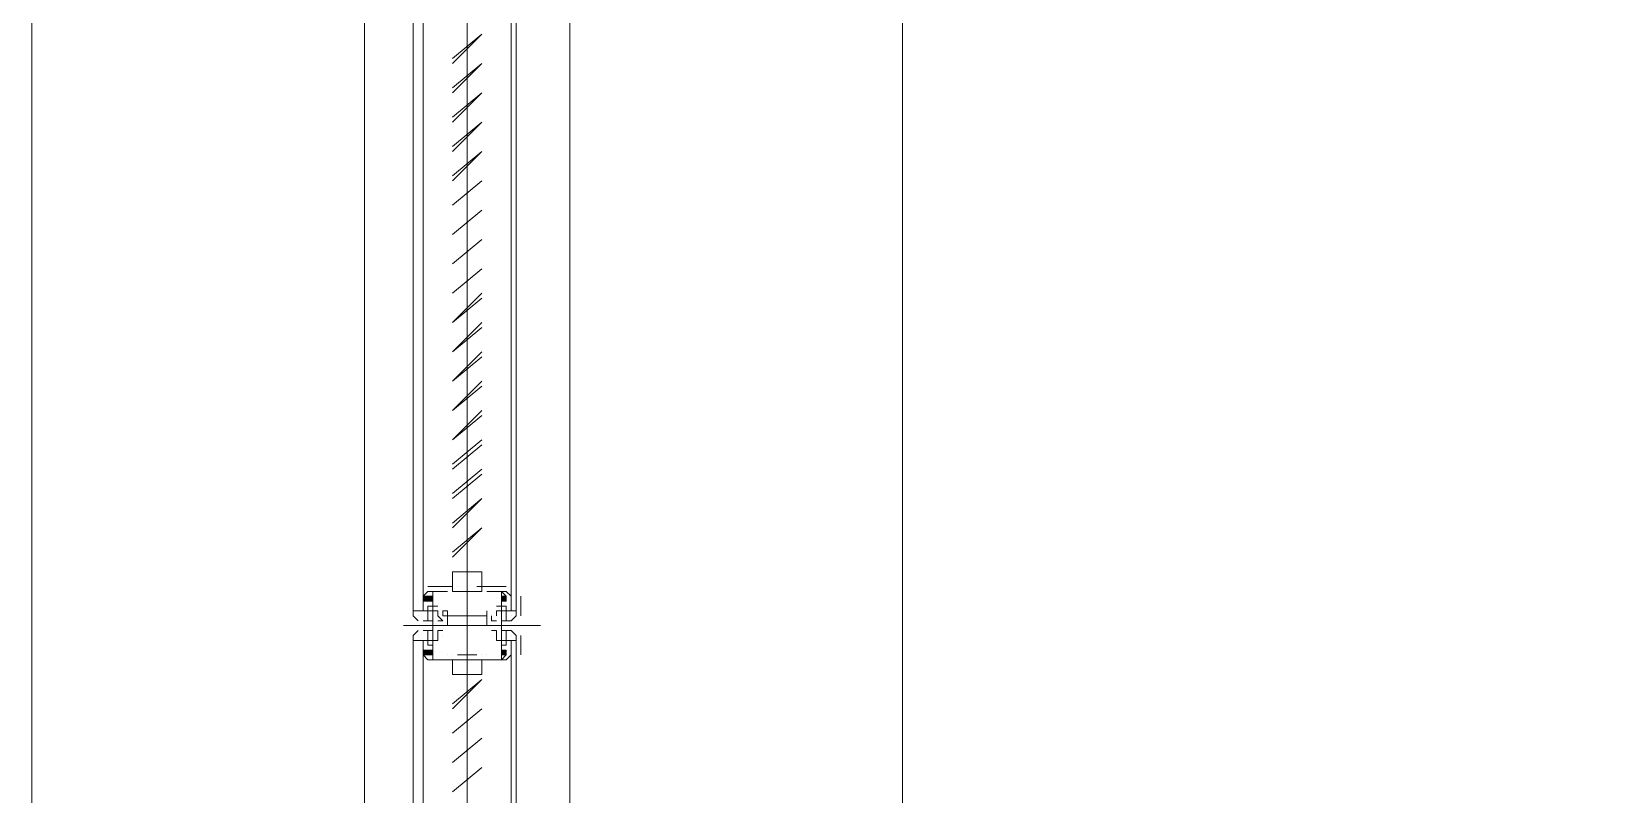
# Model space of a CAD drawing. Header units: millimetres. Extents: x 182 to 575, y -105 to 95.
# Drawn here: x 366.275 to 367.82, y 5.075 to 5.817 of the extents above; entities that cross this region are included whole.
import ezdxf

# ---------------------------------------------------------------- set-up
doc = ezdxf.new("R2010")
doc.units = ezdxf.units.MM
doc.header["$MEASUREMENT"] = 0
doc.layers.add('PDF_Geometry', color=7, linetype='Continuous')
doc.layers.add('PDF_Solid Fills', color=7, linetype='Continuous')

msp = doc.modelspace()

# ---------------------------------------------------------------- hatches: boundary and pattern name
at = {"layer": 'PDF_Solid Fills', "true_color": 0xdddddd, "transparency": 33554559}
for points in [[(366.656, 5.2626), (366.6655, 5.2626), (366.6655, 5.2674), (366.656, 5.2674)], [(366.7321, 5.2626), (366.7369, 5.2626), (366.7369, 5.2674), (366.7321, 5.2674)], [(366.656, 5.2103), (366.6655, 5.2103), (366.6655, 5.215), (366.656, 5.215)], [(366.7321, 5.2103), (366.7369, 5.2103), (366.7369, 5.215), (366.7321, 5.215)]]:
    msp.add_hatch(color=254, dxfattribs=at).paths.add_polyline_path(points)
h = msp.add_hatch(color=254, dxfattribs=at)
h.paths.add_polyline_path([(366.6607, 5.2626), (366.6607, 5.2674), (366.6607, 5.2626)], flags=0)
h.paths.add_polyline_path([(366.6607, 5.2626), (366.6607, 5.2674), (366.6607, 5.2626)], flags=0)
h.paths.add_polyline_path([(366.6607, 5.2626), (366.6607, 5.2674), (366.6607, 5.2626)], flags=0)
h.paths.add_polyline_path([(366.6607, 5.2626), (366.6607, 5.2674), (366.6607, 5.2626)], flags=0)
h = msp.add_hatch(color=254, dxfattribs=at)
h.paths.add_polyline_path([(366.6655, 5.2626), (366.6655, 5.2626), (366.6655, 5.2626)], flags=0)
h.paths.add_polyline_path([(366.6655, 5.2626), (366.6655, 5.2626), (366.6655, 5.2626)], flags=0)
h.paths.add_polyline_path([(366.6655, 5.2626), (366.6655, 5.2626), (366.6655, 5.2626)], flags=0)
h.paths.add_polyline_path([(366.6655, 5.2626), (366.6655, 5.2626), (366.6655, 5.2626)], flags=0)
h.paths.add_polyline_path([(366.6655, 5.2626), (366.6655, 5.2626), (366.6655, 5.2626)], flags=0)
h.paths.add_polyline_path([(366.6655, 5.2626), (366.6655, 5.2626), (366.6655, 5.2626)], flags=0)
h.paths.add_polyline_path([(366.6655, 5.2626), (366.6655, 5.2674), (366.6655, 5.2626)], flags=0)
h = msp.add_hatch(color=254, dxfattribs=at)
h.paths.add_polyline_path([(366.7369, 5.2626), (366.7369, 5.2626), (366.7369, 5.2626)], flags=0)
h.paths.add_polyline_path([(366.7369, 5.2626), (366.7369, 5.2626), (366.7369, 5.2626)], flags=0)
h.paths.add_polyline_path([(366.7369, 5.2626), (366.7369, 5.2626), (366.7369, 5.2626)], flags=0)
h.paths.add_polyline_path([(366.7369, 5.2626), (366.7369, 5.2626), (366.7369, 5.2626)], flags=0)
h.paths.add_polyline_path([(366.7369, 5.2626), (366.7369, 5.2626), (366.7369, 5.2626)], flags=0)
h.paths.add_polyline_path([(366.7369, 5.2626), (366.7369, 5.2626), (366.7369, 5.2626)], flags=0)
h.paths.add_polyline_path([(366.7369, 5.2626), (366.7369, 5.2674), (366.7369, 5.2626)], flags=0)
h = msp.add_hatch(color=254, dxfattribs=at)
h.paths.add_polyline_path([(366.6607, 5.2103), (366.6607, 5.215), (366.6607, 5.2103)], flags=0)
h.paths.add_polyline_path([(366.6607, 5.2103), (366.6607, 5.215), (366.6607, 5.2103)], flags=0)
h.paths.add_polyline_path([(366.6607, 5.2103), (366.6607, 5.215), (366.6607, 5.2103)], flags=0)
h.paths.add_polyline_path([(366.6607, 5.2103), (366.6607, 5.215), (366.6607, 5.2103)], flags=0)
h = msp.add_hatch(color=254, dxfattribs=at)
h.paths.add_polyline_path([(366.7369, 5.2103), (366.7369, 5.215), (366.7369, 5.2103)], flags=0)
h.paths.add_polyline_path([(366.7369, 5.2103), (366.7369, 5.215), (366.7369, 5.2103)], flags=0)
h.paths.add_polyline_path([(366.7369, 5.2103), (366.7369, 5.215), (366.7369, 5.2103)], flags=0)
h.paths.add_polyline_path([(366.7369, 5.2103), (366.7369, 5.215), (366.7369, 5.2103)], flags=0)

# ---------------------------------------------------------------- linework, layer by layer
at = {"layer": 'PDF_Geometry', "lineweight": 20}
for points in [[(366.275, 8.2245), (366.275, 4.5722)], [(367.1226, 8.2245), (367.1226, 8.0245), (367.1226, 7.7245), (367.1226, 4.5722)], [(368.994, 4.7722), (368.994, 7.7245), (367.1226, 7.7245), (367.1226, 4.5722), (368.094, 4.5722)], [(366.6845, 5.7864), (366.7131, 5.815), (366.6845, 5.7912)], [(366.6845, 5.7579), (366.7131, 5.7864), (366.6845, 5.7626)], [(366.6845, 5.7293), (366.7131, 5.7579), (366.6845, 5.7341)], [(366.6845, 5.7007), (366.7131, 5.7293), (366.6845, 5.7055)], [(366.6845, 5.6722), (366.7131, 5.7007), (366.6845, 5.6769)], [(366.7131, 5.5626), (366.6845, 5.5341), (366.7131, 5.5579)], [(366.7131, 5.5341), (366.6845, 5.5055), (366.7131, 5.5293)], [(366.7131, 5.5055), (366.6845, 5.4769), (366.7131, 5.5007)], [(366.7131, 5.4769), (366.6845, 5.4483), (366.7131, 5.4722)], [(366.7131, 5.4483), (366.6845, 5.4198), (366.7131, 5.4436)], [(366.6845, 5.396), (366.7131, 5.4198)], [(366.6845, 5.3912), (366.7131, 5.415)], [(366.6845, 5.3674), (366.7131, 5.3912)], [(366.6845, 5.3626), (366.7131, 5.3864)], [(366.6845, 5.3341), (366.7131, 5.3626), (366.6845, 5.3388)], [(366.6845, 5.3055), (366.7131, 5.3341), (366.6845, 5.3103)], [(366.6845, 5.2722), (366.6845, 5.2722)], [(366.7131, 5.2722), (366.7131, 5.2722)], [(366.656, 5.2674), (366.656, 5.2674)], [(366.6607, 5.2626), (366.6607, 5.2674), (366.6607, 5.2626), (366.6607, 5.2674), (366.6607, 5.2626), (366.6607, 5.2674), (366.6607, 5.2626), (366.6607, 5.2674)], [(366.6655, 5.2674), (366.6655, 5.2626)], [(366.6655, 5.2626), (366.6655, 5.2674), (366.6655, 5.2626)], [(366.656, 5.2531), (366.656, 5.2531)], [(366.6655, 5.2103), (366.6655, 5.2198), (366.6655, 5.215), (366.6655, 5.2103), (366.656, 5.2103), (366.656, 5.215), (366.6655, 5.215)], [(366.656, 5.2103), (366.656, 5.2103)], [(366.6607, 5.215), (366.6607, 5.2103), (366.6607, 5.215), (366.6607, 5.2103), (366.6607, 5.215), (366.6607, 5.2103), (366.6607, 5.215), (366.6607, 5.2103)], [(366.6655, 5.215), (366.6655, 5.2103), (366.6655, 5.215)], [(366.6655, 5.2103), (366.6655, 5.2103)], [(366.6845, 5.2055), (366.6845, 5.2055)], [(366.6845, 5.1579), (366.7131, 5.1864), (366.6845, 5.1626)], [(366.7131, 5.1579), (366.6845, 5.1341), (366.7131, 5.1579)]]:
    msp.add_lwpolyline(points, dxfattribs=at)
at = {"layer": 'PDF_Geometry', "lineweight": 13}
for points in [[(366.5988, 8.2245), (366.5988, 4.5722)], [(366.7988, 8.2245), (366.7988, 4.5722)], [(366.6988, 5.7912), (366.6988, 5.915)], [(366.6988, 4.8103), (366.6988, 5.8103)], [(366.6988, 5.1626), (366.6988, 5.2912)], [(366.6369, 5.2388), (366.7702, 5.2388)]]:
    msp.add_lwpolyline(points, dxfattribs=at)
for points in [[(366.6464, 5.8531), (366.656, 5.8531), (366.656, 5.2531), (366.6464, 5.2531)], [(366.7464, 5.8531), (366.7417, 5.8531), (366.7417, 5.2531), (366.7464, 5.2531)], [(366.6464, 4.6055), (366.656, 4.6055), (366.656, 5.2245), (366.6464, 5.2245)], [(366.7464, 4.6055), (366.7417, 4.6055), (366.7417, 5.2245), (366.7464, 5.2245)]]:
    msp.add_lwpolyline(points, close=True, dxfattribs=at)
at = {"layer": 'PDF_Geometry', "lineweight": 20}
for points in [[(366.7131, 5.6722), (366.6845, 5.6483)], [(366.7131, 5.6436), (366.6845, 5.6198)], [(366.7131, 5.615), (366.6845, 5.5912)], [(366.7131, 5.5864), (366.6845, 5.5626)], [(366.7131, 5.2722), (366.7131, 5.2912), (366.6845, 5.2912), (366.6845, 5.2722)], [(366.656, 5.2626), (366.656, 5.2674), (366.6655, 5.2674), (366.6655, 5.2626)], [(366.7369, 5.2674), (366.7321, 5.2674), (366.7321, 5.2626), (366.7369, 5.2626), (366.7369, 5.2674), (366.7369, 5.2626), (366.7369, 5.2674), (366.7369, 5.2626), (366.7369, 5.2674), (366.7369, 5.2626)], [(366.7321, 5.2626), (366.7321, 5.2674), (366.7321, 5.2626), (366.7321, 5.2674)], [(366.7321, 5.2103), (366.7321, 5.2198), (366.7321, 5.215), (366.7321, 5.2103), (366.7369, 5.2103), (366.7369, 5.215), (366.7369, 5.2103), (366.7369, 5.215), (366.7369, 5.2103), (366.7369, 5.215), (366.7369, 5.2103), (366.7369, 5.215), (366.7321, 5.215), (366.7321, 5.2103), (366.7321, 5.215)], [(366.7131, 5.2055), (366.7131, 5.1912), (366.6845, 5.1912), (366.6845, 5.2055)], [(366.7131, 5.1293), (366.6845, 5.1055)], [(366.7131, 5.1007), (366.6845, 5.0769)]]:
    msp.add_lwpolyline(points, close=True, dxfattribs=at)
at = {"layer": 'PDF_Geometry', "color": 8, "lineweight": 13, "true_color": 0x808080}
for points in [[(366.6464, 5.2483), (366.6464, 5.2674), (366.6464, 5.2531), (366.656, 5.2531), (366.656, 5.2674), (366.6607, 5.2722), (366.6655, 5.2722), (366.6798, 5.2722)], [(366.6607, 5.2722), (366.656, 5.2674)], [(366.6607, 5.2769), (366.6798, 5.2769), (366.6845, 5.2769)], [(366.6655, 5.2674), (366.6655, 5.2722), (366.6655, 5.2674)], [(366.6798, 5.2722), (366.6798, 5.2722)], [(366.6798, 5.2722), (366.6798, 5.2722)], [(366.6798, 5.2722), (366.6798, 5.2722)], [(366.7131, 5.2722), (366.7083, 5.2722), (366.7131, 5.2722), (366.7083, 5.2722), (366.6988, 5.2722), (366.6988, 5.2674), (366.6988, 5.2722), (366.6988, 5.2674), (366.6988, 5.2722), (366.6988, 5.2674), (366.6988, 5.2722), (366.6893, 5.2722), (366.6845, 5.2722), (366.6893, 5.2722), (366.6988, 5.2722), (366.7083, 5.2722)], [(366.6845, 5.2722), (366.6845, 5.2722)], [(366.6845, 5.2722), (366.6845, 5.2722)], [(366.6845, 5.2722), (366.6845, 5.2722)], [(366.6845, 5.2722), (366.6845, 5.2722)], [(366.6893, 5.2769), (366.6893, 5.2769)], [(366.7083, 5.2769), (366.7083, 5.2769)], [(366.7369, 5.2769), (366.7131, 5.2769), (366.7083, 5.2769)], [(366.7464, 5.2674), (366.7464, 5.2531), (366.7417, 5.2531), (366.7417, 5.2674), (366.7369, 5.2722), (366.7321, 5.2722), (366.7179, 5.2722)], [(366.7321, 5.2674), (366.7321, 5.2722), (366.7321, 5.2674)], [(366.7369, 5.2674), (366.7321, 5.2722)], [(366.656, 5.2626), (366.656, 5.2531), (366.6607, 5.2531), (366.6607, 5.2579), (366.6655, 5.2579), (366.6655, 5.2531), (366.6607, 5.2531), (366.6607, 5.2436), (366.6655, 5.2436), (366.656, 5.2436), (366.6607, 5.2436), (366.6607, 5.2531), (366.656, 5.2531), (366.6464, 5.2531), (366.6464, 5.2483), (366.6512, 5.2436)], [(366.656, 5.2674), (366.656, 5.2674)], [(366.656, 5.2626), (366.656, 5.2626)], [(366.6655, 5.2674), (366.6655, 5.2674)], [(366.6655, 5.2626), (366.6655, 5.2626)], [(366.6702, 5.2579), (366.6655, 5.2579), (366.6655, 5.2626), (366.6655, 5.2579)], [(366.7274, 5.2579), (366.7321, 5.2579), (366.7321, 5.2626), (366.7321, 5.2579)], [(366.7417, 5.2626), (366.7417, 5.2531), (366.7369, 5.2531), (366.7369, 5.2579), (366.7321, 5.2579), (366.7321, 5.2531), (366.7369, 5.2531), (366.7369, 5.2436), (366.7321, 5.2436), (366.7417, 5.2436), (366.7464, 5.2483), (366.7464, 5.2531), (366.7369, 5.2531), (366.7369, 5.2436), (366.7417, 5.2436)], [(366.7417, 5.2674), (366.7417, 5.2674)], [(366.7417, 5.2626), (366.7417, 5.2626)], [(366.7512, 5.2483), (366.7512, 5.2674)], [(366.6512, 5.2483), (366.6512, 5.2483)], [(366.6702, 5.2483), (366.6702, 5.2531), (366.6655, 5.2531), (366.6655, 5.2388), (366.6798, 5.2388), (366.6798, 5.2483), (366.675, 5.2483), (366.675, 5.2531), (366.6798, 5.2531), (366.6798, 5.2483), (366.6988, 5.2483), (366.6798, 5.2483), (366.6798, 5.2388), (366.6655, 5.2388), (366.6655, 5.2245), (366.6702, 5.2245)], [(366.6655, 5.2245), (366.6655, 5.2531), (366.6702, 5.2531), (366.6702, 5.2483), (366.675, 5.2436), (366.6702, 5.2436)], [(366.675, 5.2483), (366.675, 5.2483)], [(366.7274, 5.2436), (366.7226, 5.2436), (366.7226, 5.2483)], [(366.7321, 5.2531), (366.7274, 5.2531), (366.7274, 5.2483), (366.7274, 5.2531)], [(366.7417, 5.2483), (366.7417, 5.2483)], [(366.656, 5.2198), (366.656, 5.2245), (366.6607, 5.2245), (366.6607, 5.2198), (366.6655, 5.2198), (366.6655, 5.2245), (366.6607, 5.2245), (366.6607, 5.2341), (366.6655, 5.2341), (366.656, 5.2341), (366.6607, 5.2341), (366.6607, 5.2245), (366.656, 5.2245), (366.6464, 5.2245), (366.6464, 5.2293), (366.6512, 5.2341)], [(366.6464, 5.2293), (366.6464, 5.2103), (366.6464, 5.2245), (366.656, 5.2245), (366.656, 5.2103), (366.6607, 5.2055), (366.6655, 5.2055), (366.6798, 5.2055), (366.6845, 5.2055), (366.6893, 5.2055), (366.6845, 5.2055)], [(366.6512, 5.2293), (366.6512, 5.2293)], [(366.656, 5.2245), (366.656, 5.2245)], [(366.6702, 5.2293), (366.6702, 5.2245), (366.6655, 5.2245), (366.6702, 5.2245), (366.6702, 5.2341), (366.675, 5.2341), (366.6702, 5.2341)], [(366.675, 5.2293), (366.675, 5.2293)], [(366.7464, 5.2103), (366.7464, 5.2245), (366.7417, 5.2245), (366.7417, 5.2103), (366.7369, 5.2055), (366.7321, 5.2055), (366.7179, 5.2055)], [(366.7274, 5.2293), (366.7274, 5.2245), (366.7321, 5.2245), (366.7274, 5.2245), (366.7274, 5.2341), (366.7226, 5.2341)], [(366.7226, 5.2293), (366.7226, 5.2293)], [(366.7417, 5.2198), (366.7417, 5.2245), (366.7369, 5.2245), (366.7369, 5.2198), (366.7321, 5.2198), (366.7321, 5.2245), (366.7369, 5.2245), (366.7369, 5.2341), (366.7321, 5.2341), (366.7417, 5.2341), (366.7464, 5.2293), (366.7464, 5.2245), (366.7369, 5.2245), (366.7369, 5.2341), (366.7417, 5.2341)], [(366.7417, 5.2293), (366.7417, 5.2293)], [(366.7512, 5.2293), (366.7512, 5.2103)], [(366.656, 5.215), (366.656, 5.215)], [(366.656, 5.2103), (366.656, 5.2103)], [(366.656, 5.2103), (366.6607, 5.2055), (366.6798, 5.2055)], [(366.6655, 5.2103), (366.6655, 5.2055), (366.6655, 5.2103)], [(366.6798, 5.2103), (366.6798, 5.2103)], [(366.6845, 5.2103), (366.6845, 5.2103)], [(366.7083, 5.2103), (366.6988, 5.2103), (366.6988, 5.2055), (366.6988, 5.2103), (366.6988, 5.2055), (366.6988, 5.2103), (366.6893, 5.2103)], [(366.7131, 5.2103), (366.7131, 5.2103)], [(366.7179, 5.2103), (366.7179, 5.2103)], [(366.7321, 5.2103), (366.7321, 5.2055), (366.7321, 5.2103)], [(366.7321, 5.2055), (366.7369, 5.2103)], [(366.7417, 5.215), (366.7417, 5.215)], [(366.7417, 5.2103), (366.7417, 5.2103)], [(366.6798, 5.2055), (366.6798, 5.2055)], [(366.6798, 5.2055), (366.6798, 5.2055)], [(366.6798, 5.2055), (366.6798, 5.2055)], [(366.6798, 5.2055), (366.6798, 5.2055)], [(366.6845, 5.2055), (366.6845, 5.2055)], [(366.6845, 5.2055), (366.6845, 5.2055)], [(366.6845, 5.2055), (366.6845, 5.2055)], [(366.6893, 5.2055), (366.6988, 5.2055), (366.7083, 5.2055), (366.7131, 5.2055), (366.7369, 5.2055)], [(366.7131, 5.2055), (366.7083, 5.2055)], [(366.7131, 5.2055), (366.7131, 5.2055)], [(366.7179, 5.2055), (366.7179, 5.2055)]]:
    msp.add_lwpolyline(points, dxfattribs=at)
at = {"layer": 'PDF_Geometry', "color": 254, "lineweight": 13, "true_color": 0xdddddd}
for points in [[(366.6607, 5.2674), (366.6607, 5.2674), (366.6607, 5.2674)], [(366.6607, 5.2674), (366.6607, 5.2674), (366.6607, 5.2674)], [(366.6607, 5.2674), (366.6607, 5.2674), (366.6607, 5.2674)], [(366.6607, 5.2674), (366.6607, 5.2674), (366.6607, 5.2674)], [(366.6607, 5.2674), (366.6607, 5.2674), (366.6607, 5.2674)], [(366.6607, 5.2674), (366.6607, 5.2674), (366.6607, 5.2674)], [(366.6607, 5.2674), (366.6607, 5.2674), (366.6607, 5.2674)], [(366.6607, 5.2674), (366.6607, 5.2674), (366.6607, 5.2674)], [(366.6607, 5.2674), (366.6607, 5.2674), (366.6607, 5.2674)], [(366.6607, 5.2674), (366.6607, 5.2674), (366.6607, 5.2674)], [(366.6607, 5.2674), (366.6607, 5.2674), (366.6607, 5.2674)], [(366.6607, 5.2674), (366.6607, 5.2674), (366.6607, 5.2674)], [(366.6607, 5.2626), (366.6607, 5.2626), (366.6607, 5.2626)], [(366.6607, 5.2626), (366.6607, 5.2626), (366.6607, 5.2626)], [(366.6607, 5.2626), (366.6607, 5.2626), (366.6607, 5.2626)], [(366.6607, 5.2626), (366.6607, 5.2626), (366.6607, 5.2626)], [(366.6607, 5.2626), (366.6607, 5.2626), (366.6607, 5.2626)], [(366.6607, 5.2626), (366.6607, 5.2626), (366.6607, 5.2626)], [(366.6607, 5.2626), (366.6607, 5.2626), (366.6607, 5.2626)], [(366.6607, 5.2626), (366.6607, 5.2626), (366.6607, 5.2626)], [(366.6607, 5.2626), (366.6607, 5.2626), (366.6607, 5.2626)], [(366.6607, 5.2626), (366.6607, 5.2626), (366.6607, 5.2626)], [(366.6607, 5.2626), (366.6607, 5.2626), (366.6607, 5.2626)], [(366.6607, 5.2626), (366.6607, 5.2626), (366.6607, 5.2626)], [(366.6655, 5.2674), (366.6655, 5.2674), (366.6655, 5.2674)], [(366.6655, 5.2674), (366.6655, 5.2674), (366.6655, 5.2674)], [(366.6655, 5.2674), (366.6655, 5.2674), (366.6655, 5.2674)], [(366.6655, 5.2674), (366.6655, 5.2674), (366.6655, 5.2674)], [(366.6655, 5.2674), (366.6655, 5.2674), (366.6655, 5.2674)], [(366.6655, 5.2674), (366.6655, 5.2674), (366.6655, 5.2674)], [(366.6655, 5.2674), (366.6655, 5.2674), (366.6655, 5.2674)], [(366.6655, 5.2674), (366.6655, 5.2674), (366.6655, 5.2674)], [(366.6655, 5.2674), (366.6655, 5.2674), (366.6655, 5.2674)], [(366.6655, 5.2674), (366.6655, 5.2674), (366.6655, 5.2674)], [(366.6655, 5.2674), (366.6655, 5.2674), (366.6655, 5.2674)], [(366.6655, 5.2674), (366.6655, 5.2674), (366.6655, 5.2674)], [(366.6655, 5.2674), (366.6655, 5.2674), (366.6655, 5.2674)], [(366.6655, 5.2674), (366.6655, 5.2674), (366.6655, 5.2674)], [(366.6655, 5.2674), (366.6655, 5.2674), (366.6655, 5.2674)], [(366.6655, 5.2674), (366.6655, 5.2674), (366.6655, 5.2674)], [(366.6655, 5.2674), (366.6655, 5.2674), (366.6655, 5.2674)], [(366.6655, 5.2626), (366.6655, 5.2626), (366.6655, 5.2626)], [(366.6655, 5.2626), (366.6655, 5.2626), (366.6655, 5.2626)], [(366.6655, 5.2626), (366.6655, 5.2626), (366.6655, 5.2626)], [(366.6655, 5.2626), (366.6655, 5.2626), (366.6655, 5.2626)], [(366.6655, 5.2626), (366.6655, 5.2626), (366.6655, 5.2626)], [(366.6655, 5.2626), (366.6655, 5.2626), (366.6655, 5.2626)], [(366.6655, 5.2626), (366.6655, 5.2626), (366.6655, 5.2626)], [(366.6655, 5.2626), (366.6655, 5.2626), (366.6655, 5.2626)], [(366.6655, 5.2626), (366.6655, 5.2626), (366.6655, 5.2626)], [(366.6655, 5.2626), (366.6655, 5.2626), (366.6655, 5.2626)], [(366.6655, 5.2626), (366.6655, 5.2626), (366.6655, 5.2626)], [(366.6655, 5.2626), (366.6655, 5.2626), (366.6655, 5.2626)], [(366.6655, 5.2626), (366.6655, 5.2626), (366.6655, 5.2626)], [(366.6655, 5.2626), (366.6655, 5.2626), (366.6655, 5.2626)], [(366.6655, 5.2626), (366.6655, 5.2626), (366.6655, 5.2626)], [(366.7321, 5.2674), (366.7321, 5.2674), (366.7321, 5.2674)], [(366.7321, 5.2674), (366.7321, 5.2674), (366.7321, 5.2674)], [(366.7321, 5.2674), (366.7321, 5.2674), (366.7321, 5.2674)], [(366.7321, 5.2674), (366.7321, 5.2674), (366.7321, 5.2674)], [(366.7321, 5.2674), (366.7321, 5.2674), (366.7321, 5.2674)], [(366.7321, 5.2674), (366.7321, 5.2674), (366.7321, 5.2674)], [(366.7321, 5.2674), (366.7321, 5.2674), (366.7321, 5.2674)], [(366.7321, 5.2674), (366.7321, 5.2674), (366.7321, 5.2674)], [(366.7321, 5.2674), (366.7321, 5.2674), (366.7321, 5.2674)], [(366.7321, 5.2674), (366.7321, 5.2674), (366.7321, 5.2674)], [(366.7321, 5.2674), (366.7321, 5.2674), (366.7321, 5.2674)], [(366.7321, 5.2674), (366.7321, 5.2674), (366.7321, 5.2674)], [(366.7321, 5.2674), (366.7321, 5.2674), (366.7321, 5.2674)], [(366.7321, 5.2674), (366.7321, 5.2674), (366.7321, 5.2674)], [(366.7321, 5.2674), (366.7321, 5.2674), (366.7321, 5.2674)], [(366.7321, 5.2674), (366.7321, 5.2674), (366.7321, 5.2674)], [(366.7321, 5.2674), (366.7321, 5.2674), (366.7321, 5.2674)], [(366.7321, 5.2626), (366.7321, 5.2674), (366.7321, 5.2626)], [(366.7321, 5.2626), (366.7321, 5.2674), (366.7321, 5.2626)], [(366.7321, 5.2626), (366.7321, 5.2626), (366.7321, 5.2626)], [(366.7321, 5.2626), (366.7321, 5.2626), (366.7321, 5.2626)], [(366.7321, 5.2626), (366.7321, 5.2626), (366.7321, 5.2626)], [(366.7321, 5.2626), (366.7321, 5.2626), (366.7321, 5.2626)], [(366.7321, 5.2626), (366.7321, 5.2626), (366.7321, 5.2626)], [(366.7321, 5.2626), (366.7321, 5.2626), (366.7321, 5.2626)], [(366.7321, 5.2626), (366.7321, 5.2626), (366.7321, 5.2626)], [(366.7321, 5.2626), (366.7321, 5.2626), (366.7321, 5.2626)], [(366.7321, 5.2626), (366.7321, 5.2626), (366.7321, 5.2626)], [(366.7321, 5.2626), (366.7321, 5.2626), (366.7321, 5.2626)], [(366.7321, 5.2626), (366.7321, 5.2626), (366.7321, 5.2626)], [(366.7321, 5.2626), (366.7321, 5.2626), (366.7321, 5.2626)], [(366.7321, 5.2626), (366.7321, 5.2626), (366.7321, 5.2626)], [(366.7321, 5.2626), (366.7321, 5.2626), (366.7321, 5.2626)], [(366.7321, 5.2626), (366.7321, 5.2626), (366.7321, 5.2626)], [(366.7321, 5.2626), (366.7321, 5.2626), (366.7321, 5.2626)], [(366.7321, 5.2626), (366.7321, 5.2626), (366.7321, 5.2626)], [(366.7321, 5.2626), (366.7321, 5.2626), (366.7321, 5.2626)], [(366.7321, 5.2626), (366.7321, 5.2626), (366.7321, 5.2626)], [(366.7321, 5.2626), (366.7321, 5.2626), (366.7321, 5.2626)], [(366.7321, 5.2626), (366.7321, 5.2626), (366.7321, 5.2626)], [(366.7321, 5.2626), (366.7321, 5.2626), (366.7321, 5.2626)], [(366.7321, 5.2626), (366.7321, 5.2626), (366.7321, 5.2626)], [(366.7321, 5.2626), (366.7321, 5.2626), (366.7321, 5.2626)], [(366.7321, 5.2626), (366.7321, 5.2626), (366.7321, 5.2626)], [(366.7369, 5.2674), (366.7369, 5.2674), (366.7369, 5.2674)], [(366.7369, 5.2674), (366.7369, 5.2674), (366.7369, 5.2674)], [(366.7369, 5.2674), (366.7369, 5.2674), (366.7369, 5.2674)], [(366.7369, 5.2674), (366.7369, 5.2674), (366.7369, 5.2674)], [(366.7369, 5.2674), (366.7369, 5.2674), (366.7369, 5.2674)], [(366.7369, 5.2674), (366.7369, 5.2674), (366.7369, 5.2674)], [(366.7369, 5.2674), (366.7369, 5.2674), (366.7369, 5.2674)], [(366.7369, 5.2674), (366.7369, 5.2674), (366.7369, 5.2674)], [(366.7369, 5.2674), (366.7369, 5.2674), (366.7369, 5.2674)], [(366.7369, 5.2674), (366.7369, 5.2674), (366.7369, 5.2674)], [(366.7369, 5.2626), (366.7369, 5.2674), (366.7369, 5.2626)], [(366.7369, 5.2626), (366.7369, 5.2674), (366.7369, 5.2626)], [(366.6607, 5.215), (366.6607, 5.215), (366.6607, 5.215)], [(366.6607, 5.215), (366.6607, 5.215), (366.6607, 5.215)], [(366.6607, 5.215), (366.6607, 5.215), (366.6607, 5.215)], [(366.6607, 5.215), (366.6607, 5.215), (366.6607, 5.215)], [(366.6607, 5.215), (366.6607, 5.215), (366.6607, 5.215)], [(366.6607, 5.215), (366.6607, 5.215), (366.6607, 5.215)], [(366.6607, 5.215), (366.6607, 5.215), (366.6607, 5.215)], [(366.6607, 5.215), (366.6607, 5.215), (366.6607, 5.215)], [(366.6607, 5.215), (366.6607, 5.215), (366.6607, 5.215)], [(366.6607, 5.215), (366.6607, 5.215), (366.6607, 5.215)], [(366.6607, 5.215), (366.6607, 5.215), (366.6607, 5.215)], [(366.6607, 5.215), (366.6607, 5.215), (366.6607, 5.215)], [(366.6607, 5.215), (366.6607, 5.215), (366.6607, 5.215)], [(366.6607, 5.215), (366.6607, 5.215), (366.6607, 5.215)], [(366.6607, 5.215), (366.6607, 5.215), (366.6607, 5.215)], [(366.6607, 5.215), (366.6607, 5.215), (366.6607, 5.215)], [(366.6607, 5.215), (366.6607, 5.215), (366.6607, 5.215)], [(366.6607, 5.215), (366.6607, 5.215), (366.6607, 5.215)], [(366.6607, 5.215), (366.6607, 5.215), (366.6607, 5.215)], [(366.6607, 5.215), (366.6607, 5.215), (366.6607, 5.215)], [(366.6607, 5.215), (366.6607, 5.215), (366.6607, 5.215)], [(366.6607, 5.215), (366.6607, 5.215), (366.6607, 5.215)], [(366.6607, 5.215), (366.6607, 5.215), (366.6607, 5.215)], [(366.6607, 5.215), (366.6607, 5.215), (366.6607, 5.215)], [(366.6655, 5.2198), (366.6655, 5.2198), (366.6655, 5.2198)], [(366.6655, 5.2198), (366.6655, 5.2198), (366.6655, 5.2198)], [(366.6655, 5.2198), (366.6655, 5.2198), (366.6655, 5.2198)], [(366.6655, 5.2198), (366.6655, 5.2198), (366.6655, 5.2198)], [(366.6655, 5.2198), (366.6655, 5.2198), (366.6655, 5.2198)], [(366.6655, 5.215), (366.6655, 5.215), (366.6655, 5.215)], [(366.6655, 5.215), (366.6655, 5.215), (366.6655, 5.215)], [(366.6655, 5.215), (366.6655, 5.215), (366.6655, 5.215)], [(366.6655, 5.215), (366.6655, 5.215), (366.6655, 5.215)], [(366.6655, 5.215), (366.6655, 5.215), (366.6655, 5.215)], [(366.6655, 5.215), (366.6655, 5.215), (366.6655, 5.215)], [(366.6655, 5.215), (366.6655, 5.215), (366.6655, 5.215)], [(366.6655, 5.215), (366.6655, 5.215), (366.6655, 5.215)], [(366.6655, 5.215), (366.6655, 5.215), (366.6655, 5.215)], [(366.6655, 5.215), (366.6655, 5.215), (366.6655, 5.215)], [(366.6655, 5.215), (366.6655, 5.215), (366.6655, 5.215)], [(366.6655, 5.215), (366.6655, 5.215), (366.6655, 5.215)], [(366.6655, 5.215), (366.6655, 5.215), (366.6655, 5.215)], [(366.6655, 5.215), (366.6655, 5.215), (366.6655, 5.215)], [(366.6655, 5.215), (366.6655, 5.215), (366.6655, 5.215)], [(366.6655, 5.215), (366.6655, 5.215), (366.6655, 5.215)], [(366.6655, 5.215), (366.6655, 5.215), (366.6655, 5.215)], [(366.6655, 5.215), (366.6655, 5.215), (366.6655, 5.215)], [(366.6655, 5.215), (366.6655, 5.215), (366.6655, 5.215)], [(366.6655, 5.215), (366.6655, 5.215), (366.6655, 5.215)], [(366.6655, 5.215), (366.6655, 5.215), (366.6655, 5.215)], [(366.6655, 5.215), (366.6655, 5.215), (366.6655, 5.215)], [(366.6655, 5.2103), (366.6655, 5.215), (366.6655, 5.2103)], [(366.6655, 5.2103), (366.6655, 5.2103), (366.6655, 5.2103)], [(366.6655, 5.2103), (366.6655, 5.2103), (366.6655, 5.2103)], [(366.6655, 5.2103), (366.6655, 5.2103), (366.6655, 5.2103)], [(366.6655, 5.2103), (366.6655, 5.2103), (366.6655, 5.2103)], [(366.6655, 5.2103), (366.6655, 5.2103), (366.6655, 5.2103)], [(366.6655, 5.2103), (366.6655, 5.2103), (366.6655, 5.2103)], [(366.6655, 5.2103), (366.6655, 5.2103), (366.6655, 5.2103)], [(366.6655, 5.2103), (366.6655, 5.2103), (366.6655, 5.2103)], [(366.6655, 5.2103), (366.6655, 5.2103), (366.6655, 5.2103)], [(366.7321, 5.2198), (366.7321, 5.2198), (366.7321, 5.2198)], [(366.7321, 5.2198), (366.7321, 5.2198), (366.7321, 5.2198)], [(366.7321, 5.2198), (366.7321, 5.2198), (366.7321, 5.2198)], [(366.7321, 5.2198), (366.7321, 5.2198), (366.7321, 5.2198)], [(366.7321, 5.2198), (366.7321, 5.2198), (366.7321, 5.2198)], [(366.7321, 5.215), (366.7321, 5.215), (366.7321, 5.215)], [(366.7321, 5.215), (366.7321, 5.215), (366.7321, 5.215)], [(366.7321, 5.215), (366.7321, 5.215), (366.7321, 5.215)], [(366.7321, 5.215), (366.7321, 5.215), (366.7321, 5.215)], [(366.7321, 5.215), (366.7321, 5.215), (366.7321, 5.215)], [(366.7321, 5.215), (366.7321, 5.215), (366.7321, 5.215)], [(366.7321, 5.215), (366.7321, 5.215), (366.7321, 5.215)], [(366.7321, 5.215), (366.7321, 5.215), (366.7321, 5.215)], [(366.7321, 5.215), (366.7321, 5.215), (366.7321, 5.215)], [(366.7321, 5.215), (366.7321, 5.215), (366.7321, 5.215)], [(366.7321, 5.215), (366.7321, 5.215), (366.7321, 5.215)], [(366.7321, 5.215), (366.7321, 5.215), (366.7321, 5.215)], [(366.7321, 5.215), (366.7321, 5.215), (366.7321, 5.215)], [(366.7321, 5.215), (366.7321, 5.215), (366.7321, 5.215)], [(366.7321, 5.215), (366.7321, 5.215), (366.7321, 5.215)], [(366.7321, 5.215), (366.7321, 5.215), (366.7321, 5.215)], [(366.7321, 5.215), (366.7321, 5.215), (366.7321, 5.215)], [(366.7321, 5.215), (366.7321, 5.215), (366.7321, 5.215)], [(366.7321, 5.215), (366.7321, 5.215), (366.7321, 5.215)], [(366.7321, 5.215), (366.7321, 5.215), (366.7321, 5.215)], [(366.7321, 5.215), (366.7321, 5.215), (366.7321, 5.215)], [(366.7321, 5.215), (366.7321, 5.215), (366.7321, 5.215)], [(366.7321, 5.215), (366.7321, 5.215), (366.7321, 5.215)], [(366.7321, 5.215), (366.7321, 5.215), (366.7321, 5.215)], [(366.7321, 5.2103), (366.7321, 5.215), (366.7321, 5.2103)], [(366.7321, 5.2103), (366.7321, 5.215), (366.7321, 5.2103)], [(366.7321, 5.2103), (366.7321, 5.2103), (366.7321, 5.2103)], [(366.7321, 5.2103), (366.7321, 5.2103), (366.7321, 5.2103)], [(366.7321, 5.2103), (366.7321, 5.2103), (366.7321, 5.2103)], [(366.7321, 5.2103), (366.7321, 5.2103), (366.7321, 5.2103)], [(366.7321, 5.2103), (366.7321, 5.2103), (366.7321, 5.2103)], [(366.7321, 5.2103), (366.7321, 5.2103), (366.7321, 5.2103)], [(366.7321, 5.2103), (366.7321, 5.2103), (366.7321, 5.2103)], [(366.7321, 5.2103), (366.7321, 5.2103), (366.7321, 5.2103)], [(366.7321, 5.2103), (366.7321, 5.2103), (366.7321, 5.2103)], [(366.7321, 5.2103), (366.7321, 5.2103), (366.7321, 5.2103)], [(366.7321, 5.2103), (366.7321, 5.2103), (366.7321, 5.2103)], [(366.7369, 5.215), (366.7369, 5.215), (366.7369, 5.215)], [(366.7369, 5.215), (366.7369, 5.215), (366.7369, 5.215)], [(366.7369, 5.215), (366.7369, 5.215), (366.7369, 5.215)], [(366.7369, 5.215), (366.7369, 5.215), (366.7369, 5.215)], [(366.7369, 5.215), (366.7369, 5.215), (366.7369, 5.215)], [(366.7369, 5.215), (366.7369, 5.215), (366.7369, 5.215)], [(366.7369, 5.215), (366.7369, 5.215), (366.7369, 5.215)], [(366.7369, 5.215), (366.7369, 5.215), (366.7369, 5.215)], [(366.7369, 5.215), (366.7369, 5.215), (366.7369, 5.215)], [(366.7369, 5.215), (366.7369, 5.215), (366.7369, 5.215)], [(366.7369, 5.215), (366.7369, 5.215), (366.7369, 5.215)], [(366.7369, 5.215), (366.7369, 5.215), (366.7369, 5.215)], [(366.7369, 5.215), (366.7369, 5.215), (366.7369, 5.215)], [(366.7369, 5.215), (366.7369, 5.215), (366.7369, 5.215)], [(366.7369, 5.215), (366.7369, 5.215), (366.7369, 5.215)], [(366.7369, 5.215), (366.7369, 5.215), (366.7369, 5.215)]]:
    msp.add_lwpolyline(points, dxfattribs=at)
at = {"layer": 'PDF_Geometry', "color": 8, "lineweight": 13, "true_color": 0x808080}
for points in [[(366.6988, 5.2483), (366.7179, 5.2483), (366.7179, 5.2531), (366.7179, 5.2483), (366.7179, 5.2388), (366.7321, 5.2388), (366.7321, 5.2531), (366.7274, 5.2531), (366.7321, 5.2531), (366.7321, 5.2245), (366.7274, 5.2245), (366.7321, 5.2245), (366.7321, 5.2388), (366.7179, 5.2388), (366.7179, 5.2483)], [(366.6655, 5.215), (366.6655, 5.2198)], [(366.7321, 5.215), (366.7321, 5.2198)], [(366.7083, 5.2055), (366.7131, 5.2055)]]:
    msp.add_lwpolyline(points, close=True, dxfattribs=at)

doc.saveas('drawing.dxf')
